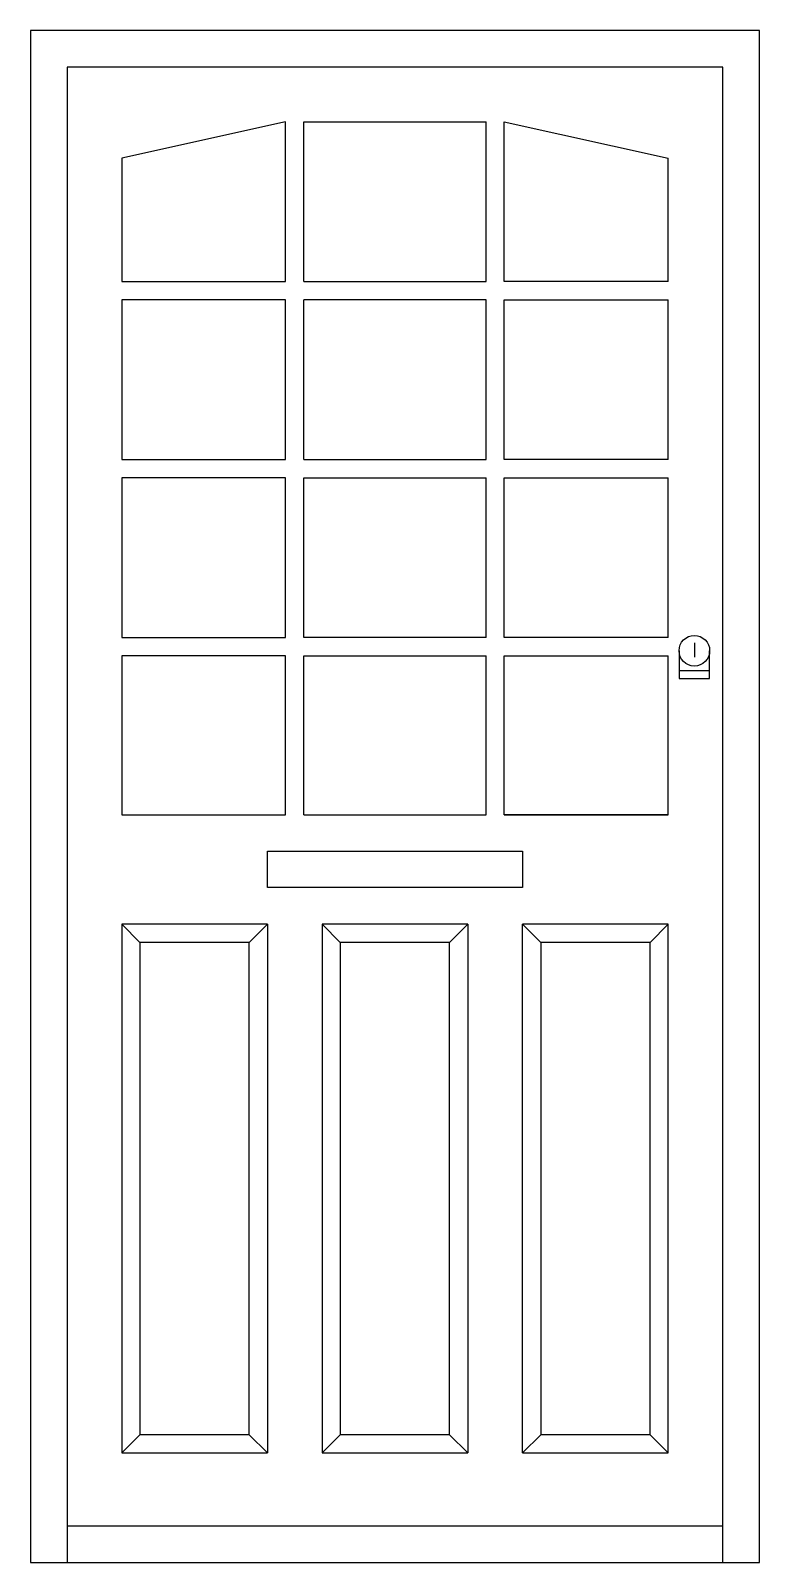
# Model space of a CAD drawing. Header units: millimetres. Extents: x -747.42 to -746.42, y 1783.63 to 1785.73.
import ezdxf

# ---------------------------------------------------------------- set-up
doc = ezdxf.new("R2010")
doc.units = ezdxf.units.MM
doc.header["$LTSCALE"] = 10
doc.layers.add('Portas', color=2, linetype='Continuous')

msp = doc.modelspace()

# ---------------------------------------------------------------- linework, layer by layer
at = {"layer": 'Portas'}
for p, q in [((-746.4158, 1785.73), (-747.4158, 1785.73)), ((-747.4158, 1785.73), (-747.4158, 1783.63)), ((-746.4158, 1783.63), (-746.4158, 1785.73)), ((-747.4158, 1783.63), (-746.4158, 1783.63))]:
    msp.add_line(p, q, dxfattribs=at)
at = {"layer": 'Portas', "color": 1}
for p, q in [((-746.4658, 1785.68), (-747.3658, 1785.68)), ((-747.3658, 1785.68), (-747.3658, 1783.63)), ((-746.4658, 1783.63), (-746.4658, 1785.68)), ((-747.0658, 1785.605), (-747.2908, 1785.555)), ((-747.0658, 1785.605), (-747.2908, 1785.555)), ((-747.0658, 1785.386), (-747.0658, 1785.605)), ((-747.0408, 1785.605), (-746.7908, 1785.605)), ((-747.0408, 1785.386), (-747.0408, 1785.605)), ((-746.7908, 1785.386), (-746.7908, 1785.605)), ((-746.7658, 1785.605), (-746.5408, 1785.555)), ((-746.7658, 1785.605), (-746.5408, 1785.555)), ((-746.7658, 1785.386), (-746.7658, 1785.605)), ((-747.2908, 1785.555), (-747.2908, 1785.386)), ((-746.5408, 1785.386), (-746.5408, 1785.555)), ((-747.2908, 1785.386), (-747.0658, 1785.386)), ((-747.0408, 1785.386), (-746.7908, 1785.386)), ((-746.5408, 1785.386), (-746.7658, 1785.386)), ((-747.2908, 1785.361), (-747.2908, 1785.142)), ((-747.0658, 1785.361), (-747.2908, 1785.361)), ((-747.0658, 1785.142), (-747.0658, 1785.361)), ((-746.7908, 1785.361), (-747.0408, 1785.361)), ((-747.0408, 1785.142), (-747.0408, 1785.361)), ((-746.7908, 1785.142), (-746.7908, 1785.361)), ((-746.7658, 1785.361), (-746.5408, 1785.361)), ((-746.7658, 1785.142), (-746.7658, 1785.361)), ((-746.5408, 1785.142), (-746.5408, 1785.361)), ((-747.2908, 1785.142), (-747.0658, 1785.142)), ((-747.0408, 1785.142), (-746.7908, 1785.142)), ((-746.5408, 1785.142), (-746.7658, 1785.142)), ((-747.0658, 1785.117), (-747.2908, 1785.117)), ((-747.2908, 1785.117), (-747.2908, 1784.898)), ((-747.0658, 1784.898), (-747.0658, 1785.117)), ((-747.0408, 1785.117), (-746.7908, 1785.117)), ((-747.0408, 1784.898), (-747.0408, 1785.117)), ((-746.7908, 1784.898), (-746.7908, 1785.117)), ((-746.7658, 1785.117), (-746.5408, 1785.117)), ((-746.7658, 1784.898), (-746.7658, 1785.117)), ((-746.5408, 1784.898), (-746.5408, 1785.117)), ((-747.2908, 1784.898), (-747.0658, 1784.898)), ((-746.7908, 1784.898), (-747.0408, 1784.898)), ((-746.5408, 1784.898), (-746.7658, 1784.898)), ((-746.526, 1784.8798), (-746.526, 1784.8418)), ((-746.505, 1784.8908), (-746.505, 1784.8708)), ((-746.484, 1784.8418), (-746.484, 1784.8798)), ((-747.2908, 1784.873), (-747.2908, 1784.655)), ((-747.0658, 1784.873), (-747.2908, 1784.873)), ((-747.0658, 1784.655), (-747.0658, 1784.873)), ((-747.0408, 1784.873), (-746.7908, 1784.873)), ((-747.0408, 1784.655), (-747.0408, 1784.873)), ((-746.7908, 1784.655), (-746.7908, 1784.873)), ((-746.7658, 1784.873), (-746.5408, 1784.873)), ((-746.7658, 1784.873), (-746.5408, 1784.873)), ((-746.7658, 1784.655), (-746.7658, 1784.873)), ((-746.5408, 1784.655), (-746.5408, 1784.873)), ((-746.526, 1784.8528), (-746.484, 1784.8528)), ((-746.526, 1784.8418), (-746.484, 1784.8418)), ((-747.2908, 1784.655), (-747.0658, 1784.655)), ((-747.2908, 1784.655), (-747.0658, 1784.655)), ((-747.0408, 1784.655), (-746.7908, 1784.655)), ((-746.7658, 1784.655), (-746.5408, 1784.655)), ((-746.5408, 1784.655), (-746.7658, 1784.655)), ((-746.7658, 1784.655), (-746.5408, 1784.655)), ((-747.0908, 1784.605), (-746.7407, 1784.605)), ((-747.0908, 1784.555), (-747.0908, 1784.605)), ((-746.7407, 1784.605), (-746.7407, 1784.555)), ((-746.7407, 1784.555), (-747.0908, 1784.555)), ((-747.2908, 1784.505), (-747.2908, 1783.78)), ((-747.0908, 1784.505), (-747.2908, 1784.505)), ((-747.2658, 1784.48), (-747.2908, 1784.505)), ((-747.1158, 1784.48), (-747.0908, 1784.505)), ((-747.0908, 1784.505), (-747.0908, 1783.78)), ((-747.0158, 1784.505), (-747.0158, 1783.78)), ((-746.9908, 1784.48), (-747.0158, 1784.505)), ((-746.8158, 1784.505), (-747.0158, 1784.505)), ((-746.8408, 1784.48), (-746.8158, 1784.505)), ((-746.8158, 1784.505), (-746.8158, 1783.78)), ((-746.7408, 1783.78), (-746.7408, 1784.505)), ((-746.7158, 1784.48), (-746.7408, 1784.505)), ((-746.5408, 1784.505), (-746.7408, 1784.505)), ((-746.5658, 1784.48), (-746.5408, 1784.505)), ((-746.5408, 1783.78), (-746.5408, 1784.505)), ((-747.2658, 1784.48), (-747.2658, 1783.805)), ((-747.1158, 1784.48), (-747.2658, 1784.48)), ((-747.1158, 1783.805), (-747.1158, 1784.48)), ((-746.9908, 1784.48), (-746.9908, 1783.805)), ((-746.8408, 1784.48), (-746.9908, 1784.48)), ((-746.8408, 1783.805), (-746.8408, 1784.48)), ((-746.7158, 1784.48), (-746.7158, 1783.805)), ((-746.5658, 1784.48), (-746.7158, 1784.48)), ((-746.5658, 1783.805), (-746.5658, 1784.48)), ((-747.2908, 1783.78), (-747.2658, 1783.805)), ((-747.1158, 1783.805), (-747.2658, 1783.805)), ((-747.0908, 1783.78), (-747.1158, 1783.805)), ((-747.0158, 1783.78), (-746.9908, 1783.805)), ((-746.8408, 1783.805), (-746.9908, 1783.805)), ((-746.8158, 1783.78), (-746.8408, 1783.805)), ((-746.7408, 1783.78), (-746.7158, 1783.805)), ((-746.5658, 1783.805), (-746.7158, 1783.805)), ((-746.5408, 1783.78), (-746.5658, 1783.805)), ((-747.2908, 1783.78), (-747.0908, 1783.78)), ((-747.0158, 1783.78), (-746.8158, 1783.78)), ((-746.7408, 1783.78), (-746.5408, 1783.78)), ((-747.3658, 1783.68), (-746.4658, 1783.68))]:
    msp.add_line(p, q, dxfattribs=at)
msp.add_circle((-746.505, 1784.8798), 0.021, dxfattribs=at)

doc.saveas('drawing.dxf')
